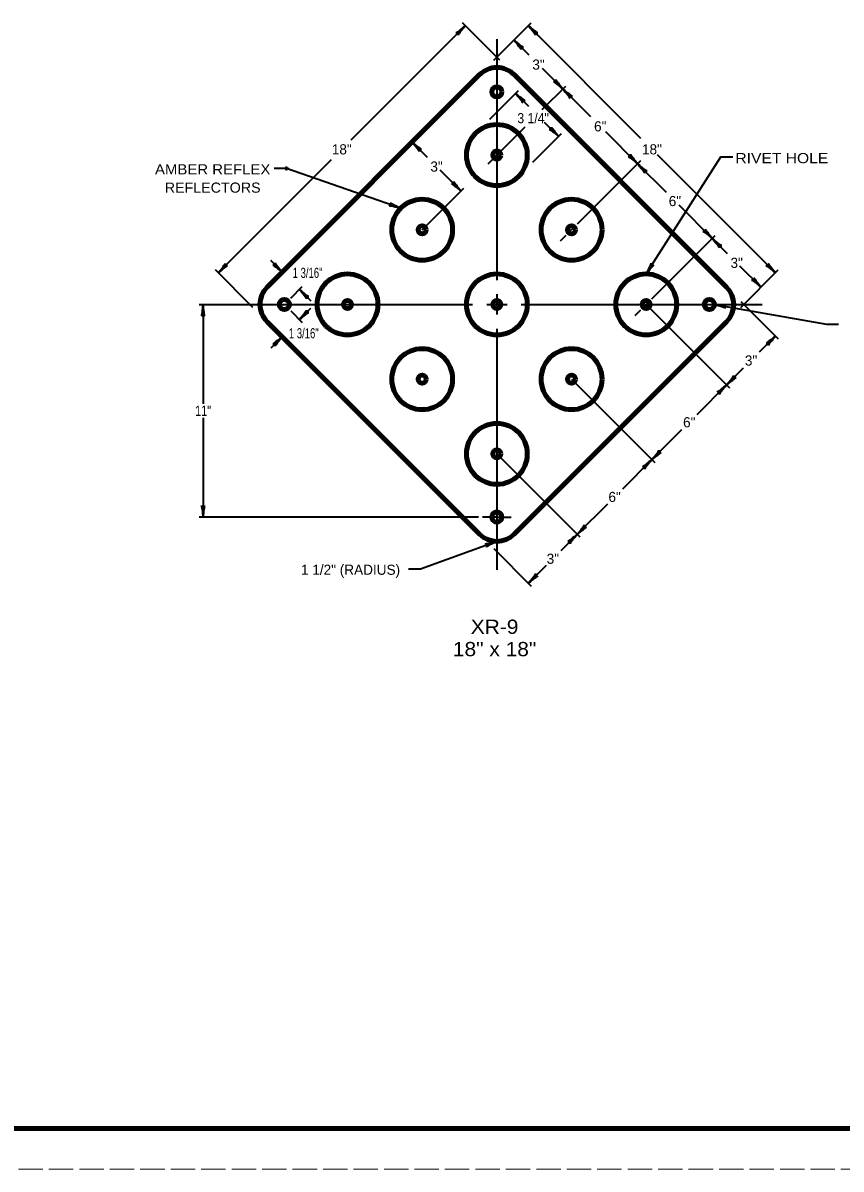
# Model space of a CAD drawing. Extents: x -42 to 638, y -396 to 44.
# Drawn here: x 176 to 377.5, y -396.1 to -114 of the extents above; entities that cross this region are included whole.
import ezdxf
from ezdxf.enums import TextEntityAlignment as Align

# ---------------------------------------------------------------- set-up
doc = ezdxf.new("R2010")
doc.units = 0
doc.header["$PDMODE"] = 32
doc.header["$PDSIZE"] = 0.5
doc.linetypes.add('LONG_DASHED', pattern=[7.5, 6, -1.5])
doc.layers.add('1', color=7, linetype='Continuous', lineweight=40)
doc.layers.add('61', color=7, linetype='Continuous', lineweight=35)

msp = doc.modelspace()

# ---------------------------------------------------------------- linework, layer by layer
at = {"layer": '1', "lineweight": 35}
for p, q in [((284.934, -114.679), (256.768, -142.845)), ((293.419, -123.164), (284.227, -113.972)), ((292.005, -123.164), (301.197, -113.972)), ((300.49, -114.679), (328.115, -142.303)), ((292.712, -117.942), (292.712, -177.268)), ((300.685, -121.945), (296.955, -118.215)), ((308.976, -130.235), (303.969, -125.228)), ((303.903, -135.308), (309.683, -129.528)), ((290.944, -137.66), (298.015, -130.589)), ((297.308, -131.296), (300.49, -134.478)), ((308.976, -130.235), (315.739, -136.999)), ((290.591, -148.62), (299.696, -139.515)), ((304.387, -138.374), (307.915, -141.902)), ((319.427, -140.687), (327.361, -148.62)), ((275.617, -147.082), (271.853, -143.317)), ((301.551, -148.266), (308.622, -141.195)), ((332.207, -146.395), (361.302, -175.49)), ((251.934, -147.679), (224.123, -175.49)), ((328.068, -147.913), (312.511, -163.469)), ((327.361, -148.62), (334.38, -155.64)), ((240.885, -149.766), (237.885, -149.766)), ((269.024, -159.58), (240.885, -149.766)), ((283.873, -155.338), (278.717, -150.182)), ((274.327, -164.884), (284.58, -154.63)), ((337.512, -158.772), (345.745, -167.005)), ((309.683, -166.297), (308.269, -167.711)), ((311.804, -164.177), (310.39, -165.591)), ((330.896, -181.854), (346.452, -166.298)), ((345.745, -167.005), (349.434, -170.694)), ((232.608, -183.975), (223.416, -174.783)), ((239.856, -175.313), (237.027, -172.485)), ((352.465, -173.725), (357.766, -179.026)), ((352.816, -183.975), (362.009, -174.783)), ((241.977, -181.677), (244.806, -178.849)), ((244.099, -179.556), (246.927, -182.384)), ((219.386, -183.268), (286.712, -183.268)), ((220.386, -183.268), (220.386, -207.719)), ((290.212, -183.268), (295.212, -183.268)), ((292.712, -180.768), (292.712, -185.768)), ((298.712, -183.268), (358.038, -183.268)), ((328.775, -183.975), (330.189, -182.561)), ((329.482, -183.268), (349.988, -203.774)), ((352.816, -182.561), (362.009, -191.754)), ((241.977, -184.859), (244.806, -187.688)), ((244.099, -186.981), (246.927, -184.152)), ((328.067, -184.683), (326.653, -186.097)), ((239.856, -191.223), (237.028, -194.052)), ((292.712, -189.268), (292.712, -248.594)), ((361.302, -191.046), (357.301, -195.047)), ((311.097, -201.653), (331.603, -222.159)), ((220.386, -211.168), (220.386, -235.594)), ((313.218, -240.544), (292.712, -220.038)), ((288.212, -235.594), (219.386, -235.594)), ((292.712, -235.594), (289.212, -235.594)), ((292.712, -235.594), (296.212, -235.594)), ((292.005, -243.372), (301.197, -252.565)), ((304.83, -247.517), (300.49, -251.858))]:
    msp.add_line(p, q, dxfattribs=at)
at = {"layer": '1', "lineweight": 90}
for p, q in [((236.144, -179.026), (288.47, -126.7)), ((296.955, -126.7), (349.281, -179.026)), ((288.47, -239.837), (236.144, -187.511)), ((349.281, -187.511), (296.955, -239.837))]:
    msp.add_line(p, q, dxfattribs=at)
at = {"layer": '1', "lineweight": 35}
for points in [[(329.482, -175.768), (347.822, -146.943), (350.822, -146.943)], [(346.288, -183.268), (373.863, -188.13), (376.863, -188.13)], [(353.363, -198.985), (349.281, -203.067), (341.942, -210.406)], [(338.202, -214.147), (330.896, -221.452), (323.626, -228.722)], [(319.928, -232.42), (312.511, -239.837), (308.463, -243.885)], [(292.712, -241.594), (273.918, -248.435), (270.918, -248.435)]]:
    msp.add_lwpolyline(points, dxfattribs=at)
at = {"layer": '1', "lineweight": 90}
for centre, radius in [((292.712, -130.942), 1.25), ((292.712, -146.499), 7.5), ((292.712, -146.499), 1), ((274.327, -164.884), 7.5), ((311.097, -164.884), 7.5), ((274.327, -164.884), 1), ((311.097, -164.884), 1), ((255.943, -183.268), 7.5), ((292.712, -183.268), 7.5), ((329.482, -183.268), 7.5), ((240.386, -183.268), 1.25), ((255.943, -183.268), 1), ((292.712, -183.268), 1), ((329.482, -183.268), 1), ((345.038, -183.268), 1.25), ((274.327, -201.653), 7.5), ((311.097, -201.653), 7.5), ((274.327, -201.653), 1), ((311.097, -201.653), 1), ((292.712, -220.038), 7.5), ((292.712, -220.038), 1), ((292.712, -235.594), 1.25)]:
    msp.add_circle(centre, radius, dxfattribs=at)
for centre, start, end in [((292.712, -130.942), 45, 135.00014), ((240.386, -183.268), 134.99979, 225), ((345.038, -183.268), 315.00029, 45), ((292.712, -235.594), 225, 314.99989)]:
    msp.add_arc(centre, 6, start, end, dxfattribs=at)
at = {"layer": '1'}
for centre, major_axis, ratio, start_param, end_param in [((283.992, -115.322), (1.366, 1.118), 0.07063, 3.1407148, 5.41811), ((283.992, -115.322), (1.366, 1.118), 0.07063, 3.1407148, 5.41811), ((284.358, -115.646), (1.152, 1.373), 0.122415, 0.8963533, 3.1415927), ((284.358, -115.646), (1.152, 1.373), 0.122415, 0.8963533, 3.1415927), ((301.133, -115.621), (-1.118, 1.366), 0.07063, 3.1407148, 5.41811), ((301.133, -115.621), (-1.118, 1.366), 0.07063, 3.1407148, 5.41811), ((301.457, -115.255), (-1.373, 1.152), 0.122415, 0.8963533, 3.1415927), ((301.457, -115.255), (-1.373, 1.152), 0.122415, 0.8963533, 3.1415927), ((297.598, -119.156), (-1.118, 1.366), 0.07063, 3.1407148, 5.41811), ((297.598, -119.156), (-1.118, 1.366), 0.07063, 3.1407148, 5.41811), ((297.922, -118.791), (-1.373, 1.152), 0.122415, 0.8963533, 3.1415927), ((297.922, -118.791), (-1.373, 1.152), 0.122415, 0.8963533, 3.1415927), ((308.009, -129.659), (1.373, -1.152), 0.122415, 0.8963533, 3.1415927), ((308.009, -129.659), (1.373, -1.152), 0.122415, 0.8963533, 3.1415927), ((308.333, -129.293), (1.118, -1.366), 0.07063, 3.1407148, 5.41811), ((308.333, -129.293), (1.118, -1.366), 0.07063, 3.1407148, 5.41811), ((297.951, -132.238), (-1.118, 1.366), 0.07063, 3.1407148, 5.41811), ((297.951, -132.238), (-1.118, 1.366), 0.07063, 3.1407148, 5.41811), ((298.275, -131.872), (-1.373, 1.152), 0.122415, 0.8963533, 3.1415927), ((298.275, -131.872), (-1.373, 1.152), 0.122415, 0.8963533, 3.1415927), ((309.618, -131.177), (-1.118, 1.366), 0.07063, 3.1407148, 5.41811), ((309.618, -131.177), (-1.118, 1.366), 0.07063, 3.1407148, 5.41811), ((309.943, -130.812), (-1.373, 1.152), 0.122415, 0.8963533, 3.1415927), ((309.943, -130.812), (-1.373, 1.152), 0.122415, 0.8963533, 3.1415927), ((306.948, -141.326), (1.373, -1.152), 0.122415, 0.8963533, 3.1415927), ((306.948, -141.326), (1.373, -1.152), 0.122415, 0.8963533, 3.1415927), ((307.272, -140.96), (1.118, -1.366), 0.07063, 3.1407148, 5.41811), ((307.272, -140.96), (1.118, -1.366), 0.07063, 3.1407148, 5.41811), ((272.495, -144.259), (-1.118, 1.366), 0.07063, 3.1407148, 5.41811), ((272.495, -144.259), (-1.118, 1.366), 0.07063, 3.1407148, 5.41811), ((272.82, -143.893), (-1.373, 1.152), 0.122415, 0.8963533, 3.1415927), ((272.82, -143.893), (-1.373, 1.152), 0.122415, 0.8963533, 3.1415927), ((326.718, -147.678), (1.118, -1.366), 0.07063, 3.1407148, 5.41811), ((326.718, -147.678), (1.118, -1.366), 0.07063, 3.1407148, 5.41811), ((326.394, -148.044), (1.373, -1.152), 0.122415, 0.8963533, 3.1415927), ((326.394, -148.044), (1.373, -1.152), 0.122415, 0.8963533, 3.1415927), ((328.003, -149.562), (-1.118, 1.366), 0.07063, 3.1407148, 5.41811), ((328.003, -149.562), (-1.118, 1.366), 0.07063, 3.1407148, 5.41811), ((328.327, -149.196), (-1.373, 1.152), 0.122415, 0.8963533, 3.1415927), ((328.327, -149.196), (-1.373, 1.152), 0.122415, 0.8963533, 3.1415927), ((282.906, -154.761), (1.373, -1.152), 0.122415, 0.8963533, 3.1415927), ((282.906, -154.761), (1.373, -1.152), 0.122415, 0.8963533, 3.1415927), ((283.231, -154.396), (1.118, -1.366), 0.07063, 3.1407148, 5.41811), ((283.231, -154.396), (1.118, -1.366), 0.07063, 3.1407148, 5.41811), ((267.903, -159.482), (1.738, -0.441), 0.122415, 0.8963533, 3.1415927), ((268.036, -159.011), (1.601, -0.744), 0.07063, 3.1407148, 5.41811), ((344.778, -166.429), (1.373, -1.152), 0.122415, 0.8963533, 3.1415927), ((344.778, -166.429), (1.373, -1.152), 0.122415, 0.8963533, 3.1415927), ((345.103, -166.063), (1.118, -1.366), 0.07063, 3.1407148, 5.41811), ((345.103, -166.063), (1.118, -1.366), 0.07063, 3.1407148, 5.41811), ((346.388, -167.947), (-1.118, 1.366), 0.07063, 3.1407148, 5.41811), ((346.388, -167.947), (-1.118, 1.366), 0.07063, 3.1407148, 5.41811), ((346.712, -167.581), (-1.373, 1.152), 0.122415, 0.8963533, 3.1415927), ((346.712, -167.581), (-1.373, 1.152), 0.122415, 0.8963533, 3.1415927), ((224.699, -174.523), (-1.152, -1.373), 0.122415, 0.8963533, 3.1415927), ((224.699, -174.523), (-1.152, -1.373), 0.122415, 0.8963533, 3.1415927), ((225.065, -174.847), (-1.366, -1.118), 0.07063, 3.1407148, 5.41811), ((225.065, -174.847), (-1.366, -1.118), 0.07063, 3.1407148, 5.41811), ((238.889, -174.737), (1.373, -1.152), 0.122415, 0.8963533, 3.1415927), ((238.889, -174.737), (1.373, -1.152), 0.122415, 0.8963533, 3.1415927), ((239.213, -174.371), (1.118, -1.366), 0.07063, 3.1407148, 5.41811), ((239.213, -174.371), (1.118, -1.366), 0.07063, 3.1407148, 5.41811), ((329.834, -174.699), (-0.827, -1.59), 0.122415, 0.8963533, 3.1415927), ((329.834, -174.699), (-0.827, -1.59), 0.122415, 0.8963533, 3.1415927), ((330.262, -174.937), (-1.091, -1.388), 0.07063, 3.1407148, 5.41811), ((330.262, -174.937), (-1.091, -1.388), 0.07063, 3.1407148, 5.41811), ((360.335, -174.914), (1.373, -1.152), 0.122415, 0.8963533, 3.1415927), ((360.335, -174.914), (1.373, -1.152), 0.122415, 0.8963533, 3.1415927), ((360.659, -174.548), (1.118, -1.366), 0.07063, 3.1407148, 5.41811), ((360.659, -174.548), (1.118, -1.366), 0.07063, 3.1407148, 5.41811), ((356.799, -178.45), (1.373, -1.152), 0.122415, 0.8963533, 3.1415927), ((356.799, -178.45), (1.373, -1.152), 0.122415, 0.8963533, 3.1415927), ((357.123, -178.084), (1.118, -1.366), 0.07063, 3.1407148, 5.41811), ((357.123, -178.084), (1.118, -1.366), 0.07063, 3.1407148, 5.41811), ((244.741, -180.498), (-1.118, 1.366), 0.07063, 3.1407148, 5.41811), ((244.741, -180.498), (-1.118, 1.366), 0.07063, 3.1407148, 5.41811), ((245.066, -180.132), (-1.373, 1.152), 0.122415, 0.8963533, 3.1415927), ((245.066, -180.132), (-1.373, 1.152), 0.122415, 0.8963533, 3.1415927), ((220.175, -184.389), (0.176, 1.756), 0.07063, 3.1407148, 5.41811), ((220.175, -184.389), (0.176, 1.756), 0.07063, 3.1407148, 5.41811), ((220.663, -184.36), (-0.156, 1.786), 0.122415, 0.8963533, 3.1415927), ((220.663, -184.36), (-0.156, 1.786), 0.122415, 0.8963533, 3.1415927), ((347.355, -183.671), (-1.699, 0.478), 0.07063, 3.1407148, 5.41811), ((347.411, -183.186), (-1.786, 0.156), 0.122415, 0.8963533, 3.1415927), ((244.675, -186.014), (-1.152, -1.373), 0.122415, 0.8963533, 3.1415927), ((244.675, -186.014), (-1.152, -1.373), 0.122415, 0.8963533, 3.1415927), ((245.041, -186.338), (-1.366, -1.118), 0.07063, 3.1407148, 5.41811), ((245.041, -186.338), (-1.366, -1.118), 0.07063, 3.1407148, 5.41811), ((238.914, -191.866), (1.366, 1.118), 0.07063, 3.1407148, 5.41811), ((238.914, -191.866), (1.366, 1.118), 0.07063, 3.1407148, 5.41811), ((239.28, -192.19), (1.152, 1.373), 0.122415, 0.8963533, 3.1415927), ((239.28, -192.19), (1.152, 1.373), 0.122415, 0.8963533, 3.1415927), ((360.36, -191.689), (1.366, 1.118), 0.07063, 3.1407148, 5.41811), ((360.36, -191.689), (1.366, 1.118), 0.07063, 3.1407148, 5.41811), ((360.725, -192.013), (1.152, 1.373), 0.122415, 0.8963533, 3.1415927), ((360.725, -192.013), (1.152, 1.373), 0.122415, 0.8963533, 3.1415927), ((348.339, -203.71), (1.366, 1.118), 0.07063, 3.1407148, 5.41811), ((348.339, -203.71), (1.366, 1.118), 0.07063, 3.1407148, 5.41811), ((348.705, -204.034), (1.152, 1.373), 0.122415, 0.8963533, 3.1415927), ((348.705, -204.034), (1.152, 1.373), 0.122415, 0.8963533, 3.1415927), ((349.857, -202.1), (-1.152, -1.373), 0.122415, 0.8963533, 3.1415927), ((349.857, -202.1), (-1.152, -1.373), 0.122415, 0.8963533, 3.1415927), ((350.223, -202.425), (-1.366, -1.118), 0.07063, 3.1407148, 5.41811), ((350.223, -202.425), (-1.366, -1.118), 0.07063, 3.1407148, 5.41811), ((331.472, -220.485), (-1.152, -1.373), 0.122415, 0.8963533, 3.1415927), ((331.472, -220.485), (-1.152, -1.373), 0.122415, 0.8963533, 3.1415927), ((331.838, -220.809), (-1.366, -1.118), 0.07063, 3.1407148, 5.41811), ((331.838, -220.809), (-1.366, -1.118), 0.07063, 3.1407148, 5.41811), ((329.954, -222.095), (1.366, 1.118), 0.07063, 3.1407148, 5.41811), ((329.954, -222.095), (1.366, 1.118), 0.07063, 3.1407148, 5.41811), ((330.32, -222.419), (1.152, 1.373), 0.122415, 0.8963533, 3.1415927), ((330.32, -222.419), (1.152, 1.373), 0.122415, 0.8963533, 3.1415927), ((220.11, -234.503), (0.156, -1.786), 0.122415, 0.8963533, 3.1415927), ((220.11, -234.503), (0.156, -1.786), 0.122415, 0.8963533, 3.1415927), ((220.598, -234.474), (-0.176, -1.756), 0.07063, 3.1407148, 5.41811), ((220.598, -234.474), (-0.176, -1.756), 0.07063, 3.1407148, 5.41811), ((313.087, -238.87), (-1.152, -1.373), 0.122415, 0.8963533, 3.1415927), ((313.087, -238.87), (-1.152, -1.373), 0.122415, 0.8963533, 3.1415927), ((313.453, -239.194), (-1.366, -1.118), 0.07063, 3.1407148, 5.41811), ((313.453, -239.194), (-1.366, -1.118), 0.07063, 3.1407148, 5.41811), ((291.587, -241.779), (1.711, 0.436), 0.07063, 3.1407148, 5.41811), ((291.781, -242.227), (1.625, 0.757), 0.122415, 0.8963533, 3.1415927), ((311.569, -240.48), (1.366, 1.118), 0.07063, 3.1407148, 5.41811), ((311.569, -240.48), (1.366, 1.118), 0.07063, 3.1407148, 5.41811), ((311.935, -240.804), (1.152, 1.373), 0.122415, 0.8963533, 3.1415927), ((311.935, -240.804), (1.152, 1.373), 0.122415, 0.8963533, 3.1415927), ((301.067, -250.891), (-1.152, -1.373), 0.122415, 0.8963533, 3.1415927), ((301.432, -251.215), (-1.366, -1.118), 0.07063, 3.1407148, 5.41811)]:
    msp.add_ellipse(centre, major_axis=major_axis, ratio=ratio, start_param=start_param, end_param=end_param, dxfattribs=at)
msp.add_point((240.885, -149.766), dxfattribs=at)
at = {"layer": '61', "lineweight": 158}
msp.add_line((627.492, -386.076), (-11.568, -386.056), dxfattribs=at)
at = {"layer": '61', "linetype": 'LONG_DASHED', "lineweight": 13}
msp.add_line((638.432, -396.056), (-41.628, -396.076), dxfattribs=at)

# ---------------------------------------------------------------- texts
at = {"layer": '1'}
for s, p in [('3"', (302.965, -125.475)), ('6"', (318.168, -140.678)), ('18"', (254.528, -146.335)), ('18"', (330.896, -146.335)), ('3"', (277.863, -150.577)), ('6"', (336.553, -159.063)), ('3"', (351.756, -174.265)), ('3"', (355.291, -198.307)), ('6"', (340.088, -213.51)), ('6"', (321.704, -231.894)), ('3"', (306.501, -247.097)), ('1 1/2" (RADIUS)', (256.688, -249.806))]:
    msp.add_text(s, height=2.5, dxfattribs=at).set_placement(p, align=Align.CENTER)
for s, height, width, p in [('3 1/4"', 2.5, 0.9, (301.638, -138.663)), ('RIVET HOLE', 2.5, 1.15, (362.874, -148.496)), ('AMBER REFLEX', 2.5, 1.1, (222.745, -151.259)), ('REFLECTORS', 2.5, 1.05, (222.745, -155.759)), ('1 3/16"', 2.5, 0.7, (246.109, -176.732)), ('1 3/16"', 2.5, 0.7, (245.171, -191.602)), ('11"', 2.5, 0.8, (220.386, -210.681)), ('XR-9', 3.5, 1.1, (292.155, -264.337)), ('18" x 18"', 3.5, 1.1, (292.155, -269.837))]:
    msp.add_text(s, height=height, dxfattribs=dict(at, width=width)).set_placement(p, align=Align.CENTER)

doc.saveas('drawing.dxf')
